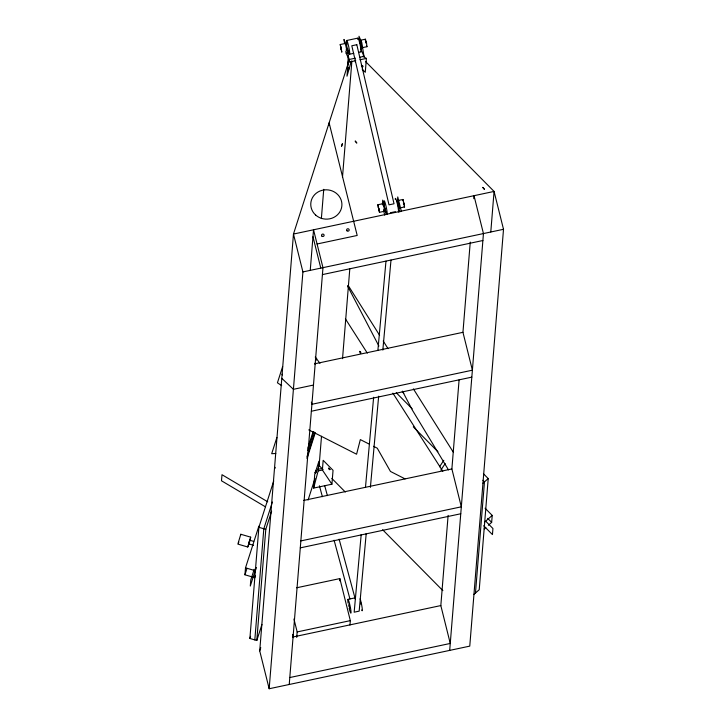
<?xml version="1.0" encoding="UTF-8"?>
<svg xmlns="http://www.w3.org/2000/svg" width="725" height="725" viewBox="0 0 725 725"><rect width="100%" height="100%" fill="white"/><g stroke="black" fill="none" stroke-linecap="round" stroke-linejoin="round"><path stroke-width="1.09" d="M315.248 364.312L315.031 363.18M348.825 604.106L349.867 608.719M255.49 575.532L254.81 577.671L244.941 574.789L245.503 567.838L258.87 526.142M261.933 624.452L256.795 640.483L249.889 638.462L258.888 527.311L273.751 480.929M254.819 639.903L263.818 528.752L272.382 502.026M256.795 640.483L265.794 529.332L271.621 511.152M365.572 61.58L494.069 191.427L503.513 229.299L469.764 646.129L269.165 688.75L259.722 650.878L293.471 234.048L349.441 59.495M269.165 688.75L302.914 271.92L293.471 234.048L494.069 191.427L490.789 231.982M310.246 270.334L313.535 229.789L322.978 267.661L289.23 684.491M321.365 218.624L323.74 189.334M328.942 125.126L329.123 122.869L357.189 235.462L317.07 243.99M296.724 637.438L297.168 631.928L293.942 618.996M313.644 488.088L314.768 474.186L318.928 461.218L318.139 470.906L313.644 488.088L331.923 484.2L333.047 470.308L323.169 460.321L322.38 469.999L331.923 484.2M349.387 59.377L348.118 62.296L346.994 76.198L351.326 61.072M317.758 469.891L319.136 465.577L321.51 436.26M342.49 177.181L351.879 61.145M355.386 62.323L355.567 60.166M362.681 56.314L366.397 58.417L365.273 72.31L362.228 69.238M342.526 358.703L349.822 268.576M339.672 580.807L339.844 578.595L296.652 587.776M382.374 204.305L382.709 200.136L386.253 214.337M349.967 625.041L350.329 620.636L339.844 578.595M397.327 202.148L397.753 196.937L401.297 211.138M289.792 677.54L450.261 643.447L440.827 605.574L448.123 515.366M300.848 540.913L461.327 506.82L451.883 468.948L459.097 379.864M311.369 402.121L311.913 404.287L472.392 370.194L462.949 332.322L470.253 242.105M473.769 198.668L474.005 195.696L483.448 233.559L449.699 650.388M475.473 593.023L484.472 481.871L482.886 480.267M483.448 473.751L488.224 478.582L479.225 589.733L473.969 594.337M488.315 525.29L491.65 522.372L492.212 515.421L485.07 508.198M347.375 68.059L348.408 55.644M348.598 53.387L348.788 51.131M361.195 534.552L354.163 612.199L359.174 611.13L366.216 533.491M365.482 487.3L373.638 397.282M377.924 350.021L385.981 261.127M370.393 487.354L378.658 396.212M382.836 350.084L390.993 260.067M240.736 535.159L240.809 534.262L237.863 544.103L247.733 546.994L249.056 543.813M253.578 545.363L248.648 543.813L249.708 540.243L253.696 541.385M275.165 467.344L275.092 468.241M340.233 44.506L341.792 52.001L340.233 44.506L345.363 43.464L346.922 50.958L346.224 49.436M250.152 540.025L250.669 537.153L240.809 534.262M348.326 68.431L348.526 67.434L348.091 68.585M360.298 40.237L361.838 47.732L366.968 46.708L366.478 42.603L365.427 39.213L360.298 40.237L361.956 47.768M365.318 39.168L365.327 40.518M249.554 541.303L249.146 542.726M398.388 204.613L399.439 208.002L404.568 206.978L403.018 199.484L397.898 200.508L398.188 203.634M399.548 208.048L397.898 200.508M402.91 199.448L402.919 200.789M316.046 360.397L316.644 358.286M249.445 542.554L249.817 541.258M377.843 204.767L379.483 212.316L384.495 211.247L384.023 207.205L382.854 203.698L377.843 204.767L379.483 212.316M382.854 203.698L382.854 204.994M282.632 366.587L277.43 382.8L281.663 385.618M276.887 437.501L271.685 453.714L275.79 453.478M244.941 574.789L246.998 568.373M254.23 569.225L250.787 579.964L250.297 586.045L255.463 569.932M256.396 567.521L255.372 570.729L245.503 567.838M307.844 448.113L312.992 432.082M307.636 450.723L313.807 431.475M306.874 457.004L314.759 432.417M307.001 458.535L315.23 432.879M249.889 638.462L250.578 636.305M259.722 650.878L260.764 647.643M308.08 500.051L314.994 478.509M238.471 543.007L238.815 542.064M439.531 466.8L443.827 460.303M440.882 470.09L445.177 463.592M482.968 483.185L488.224 478.582M484.708 522L492.212 515.421M484.146 528.951L485.813 527.483M250.669 537.153L247.733 546.994M346.586 40.518L357.887 38.117M345.816 51.058L346.151 53.17L349.377 52.49M349.667 54.203L353.773 53.333M358.902 52.245L360.959 51.81M346.151 53.17L348.952 59.532L355.404 58.163M359.7 57.248L363.995 56.332L361.793 42.612L358.993 36.25L360.18 43.645M348.118 62.296L355.64 60.701M359.944 59.785L366.397 58.417M390.367 212.751L395.379 211.682M302.914 271.92L503.513 229.299M322.417 274.603L482.886 240.51M314.641 363.832L462.949 332.322M313.472 385.048L293.407 389.316L281.789 378.323M311.351 411.238L471.83 377.136M317.731 469.392L322.036 468.477M318.139 470.906L322.38 469.999M303.585 500.458L451.883 468.948M300.286 547.864L460.765 513.762M347.937 599.376L355.123 597.844M297.168 631.928L350.329 620.636M292.519 637.085L440.827 605.574M258.888 527.311L265.794 529.332M366.968 46.708L366.497 45.838M403.462 201.958L404.006 204.024M404.568 206.978L404.088 206.118M384.495 211.247L383.788 209.597M368.798 443.899L360.334 439.595L356.582 454.222L308.75 429.889M373.502 446.292L377.272 448.213L390.458 471.449L405.076 478.89M362.872 66.655L361.34 65.259M267.733 501.809L221.986 474.712L221.488 480.793L265.296 506.739M330.183 469.555C325.724 465.504 332.068 472.836 328.797 468.069M402.212 391.654L403.807 393.267M396.276 392.742L412.172 408.809M413.295 426.844L437.927 451.748M487.68 518.357L491.65 522.372M485.777 521.284L492.937 528.516L492.447 534.597L483.693 525.752M319.136 465.577L323.105 469.592M331.823 478.409L345.308 492.03M382.592 529.703L442.866 590.621M361.793 65.649L362.6 67.053L361.494 66.274M315.23 357.053L319.961 363.298M362.591 65.649L362.935 66.147M345.417 318.855L367.33 353.147M392.896 393.158L442.812 471.268M348.208 285.487L379.592 335.267M383.208 341.013L388.038 348.671M413.386 388.881L453.216 452.056M448.494 469.891L412.416 410.196L402.466 391.147M347.493 285.895L378.903 346.042M363.995 56.332L361.195 49.98L360.515 45.757M403.852 204.178L403.462 202.402M324.746 485.823L327.383 495.619M339.119 539.155L355.25 599.013M319.435 485.795L322.371 496.679M334.098 540.216L349.948 598.986M360.669 602.593L361.104 604.496M398.143 205.429L399.783 211.981M383.652 210.812L384.739 215.18M312.973 236.731L320.794 268.114M292.692 634.42L293.498 637.656M403.408 203.553L403.635 204.513M349.305 606.961L349.024 605.656M366.324 43.156L365.907 41.697L366.034 43.056M348.952 59.532L346.749 45.802L343.949 39.449L344.629 43.672M348.091 603.1A7.06 0.725 78 0 1 348.843 601.179A7.06 0.725 78 0 1 351.036 612.099A7.06 0.725 78 0 1 349.151 608.366M360.135 598.778A7.06 0.725 78 0 1 362.147 607.831A7.06 0.725 78 0 1 361.657 610.006M346.894 44.742A7.06 0.725 78 0 1 347.547 42.249A7.06 0.725 78 0 1 349.758 53.478A7.06 0.725 78 0 1 347.592 48.285M357.824 39.494A7.06 0.725 78 0 1 359.754 43.147A7.06 0.725 78 0 1 360.769 51.81M386.869 214.337A7.06 0.725 78 0 1 384.939 207.903M384.576 206.108A7.06 0.725 78 0 1 385.029 202.493A7.06 0.725 78 0 1 387.213 214.174M395.279 199.375A7.06 0.725 78 0 1 397.164 203.109A7.06 0.725 78 0 1 398.388 212.099M282.397 374.979A10.304 3.326 -14 0 1 282.134 374.154M315.176 472.718L315.91 470.389L315.176 472.718M315.765 472.899L316.499 470.561L315.765 472.899M341.62 146.151L342.336 143.849L341.62 146.151M348.399 69.908L349.115 67.606L348.399 69.908M359.79 351.38C359.854 355.15 362.183 352.45 359.79 351.38M340.795 47.007L341.348 49.517L340.795 47.007M378.387 207.287L378.939 209.797L378.387 207.287M482.778 187.422L484.472 189.361L482.778 187.422M355.196 141.121L356.845 143.088L355.304 141.121M356.818 44.705L351.806 45.766L389.008 204.84L394.028 203.77L356.818 44.705M315.629 215.026A15.587 14.663 4.6 0 0 341.493 208.03A15.587 14.663 4.6 0 0 321.909 190.367A15.587 14.663 4.6 0 0 315.629 215.026M321.855 236.078A1.287 1.214 4.6 0 0 324.048 235.688A1.287 1.214 4.6 0 0 322.571 234.093A1.287 1.214 4.6 0 0 321.855 236.078M346.976 230.795A1.287 1.214 4.6 0 0 349.142 230.305A1.287 1.214 4.6 0 0 347.583 228.783A1.287 1.214 4.6 0 0 346.976 230.795"/></g></svg>
